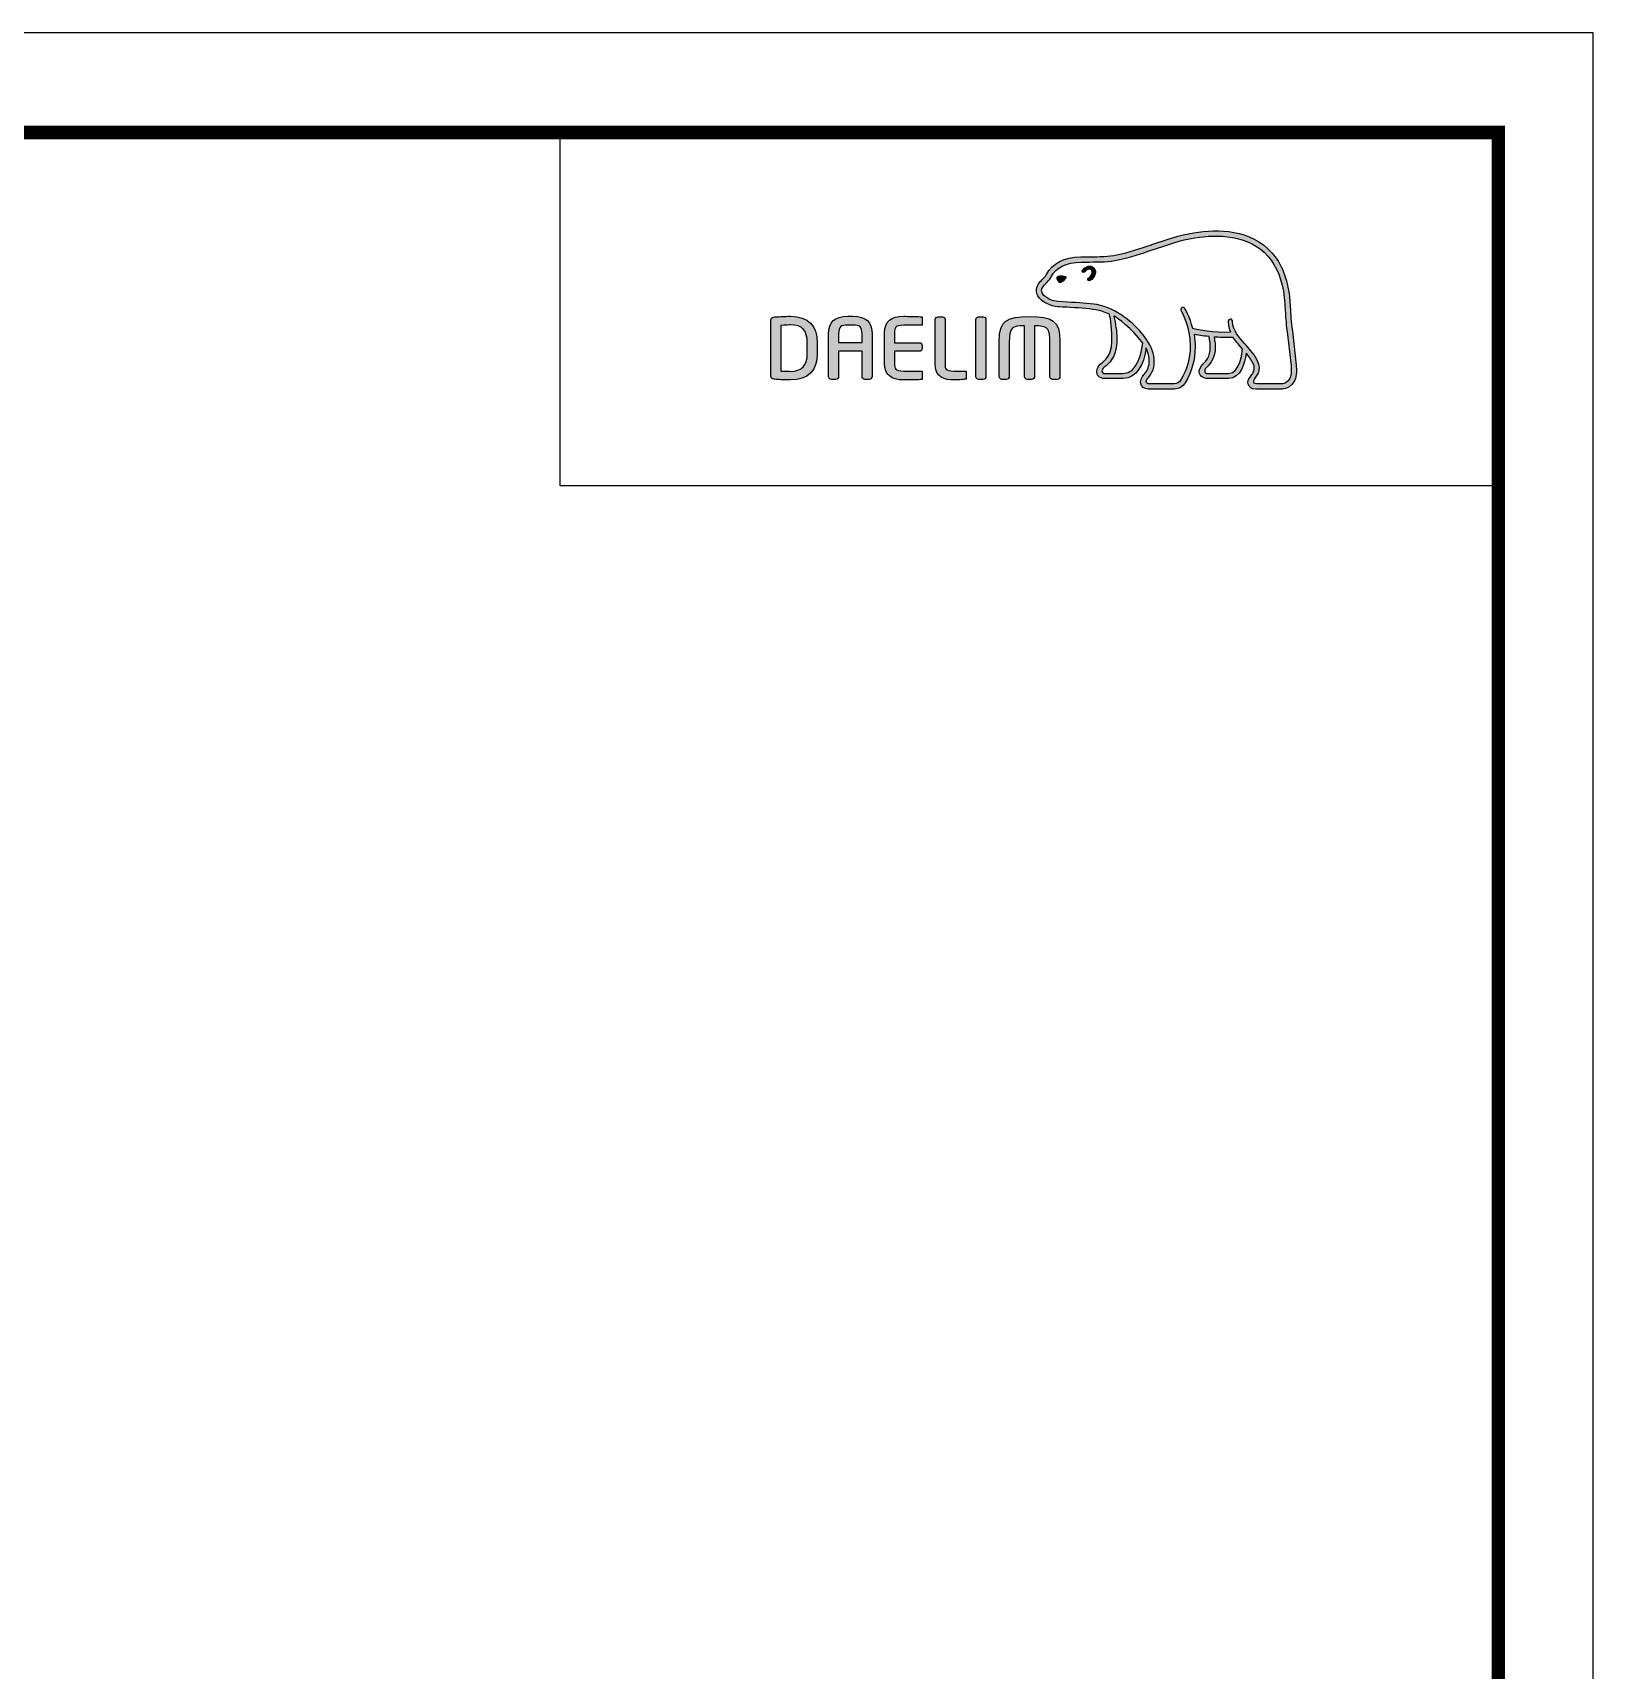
# Model space of a CAD drawing. Extents: x 1571 to 2360, y 0 to 579.
# Drawn here: x 2150.5 to 2360.5, y 358.3 to 578.8 of the extents above; entities that cross this region are included whole.
import ezdxf

# ---------------------------------------------------------------- set-up
doc = ezdxf.new("R2010")
doc.units = 0
doc.header["$LTSCALE"] = 10
doc.header["$MEASUREMENT"] = 0
doc.layers.get('0').update_dxf_attribs({"linetype": 'CONTINUOUS'})
doc.layers.add('레이어 1', color=7, linetype='CONTINUOUS')

msp = doc.modelspace()

# ---------------------------------------------------------------- hatches: boundary and pattern name
at = {"layer": '레이어 1'}
h = msp.add_hatch(color=5, dxfattribs=at)
h.dxf.hatch_style = 1
edge = h.paths.add_edge_path(flags=16)
edge.add_spline(control_points=[(2319.39, 531.89), (2319.05, 531.51), (2318.61, 531.5), (2318.59, 531.5), (2318.59, 531.5), (2315.13, 531.5), (2315.13, 531.5), (2315, 531.5), (2314.91, 531.53), (2314.84, 531.6), (2314.79, 531.65), (2314.77, 531.73), (2314.77, 531.82), (2314.77, 532.02), (2314.91, 532.2), (2315.06, 532.39), (2315.2, 532.57), (2315.33, 532.74), (2315.41, 532.95), (2315.6, 533.46), (2315.58, 534), (2315.35, 534.48), (2314.94, 535.35), (2314.34, 536.03), (2313.75, 536.69), (2313.75, 536.69), (2313.55, 536.91), (2313.55, 536.91), (2312.78, 537.77), (2311.99, 538.65), (2311.93, 539.84), (2311.92, 540.08), (2311.81, 540.22), (2311.66, 540.21), (2311.66, 540.21), (2311.43, 540.11), (2311.43, 540.11), (2311.37, 540.04), (2311.33, 539.94), (2311.33, 539.83), (2311.33, 539.83), (2311.34, 539.79), (2311.34, 539.79), (2311.37, 539.35), (2311.47, 538.93), (2311.65, 538.49), (2311.65, 538.49), (2311.67, 538.45), (2311.67, 538.45), (2311.67, 538.45), (2311.62, 538.44), (2311.62, 538.44), (2309.4, 538.36), (2307.22, 538.78), (2306.58, 538.93), (2306.18, 540.52), (2305.54, 541.57), (2305.51, 541.62), (2305.46, 541.7), (2305.38, 541.77), (2305.31, 541.79), (2305.31, 541.79), (2305.12, 541.76), (2305.1, 541.76), (2305.08, 541.73), (2305.05, 541.69), (2304.98, 541.59), (2304.98, 541.59), (2304.97, 541.51), (2304.97, 541.51), (2304.97, 541.51), (2305.03, 541.3), (2305.03, 541.3), (2305.07, 541.22), (2306.22, 539.22), (2306.22, 536.57), (2306.22, 534.94), (2305.79, 533.4), (2304.94, 531.99), (2304.74, 531.65), (2304.47, 531.5), (2304.07, 531.5), (2304.07, 531.5), (2300.66, 531.5), (2300.66, 531.5), (2300.55, 531.5), (2300.31, 531.58), (2300.31, 531.83), (2300.31, 531.96), (2300.44, 532.19), (2300.65, 532.42), (2302.07, 534.01), (2301.25, 536.48), (2299.88, 538.11), (2298.57, 539.68), (2296.42, 541.66), (2293.65, 542.16), (2292.67, 542.33), (2291.07, 542.42), (2289.77, 542.5), (2289.77, 542.5), (2288.45, 542.58), (2288.45, 542.58), (2287.78, 542.63), (2286.67, 543.04), (2286.33, 543.68), (2286.18, 543.95), (2286.2, 544.22), (2286.38, 544.53), (2286.49, 544.72), (2286.65, 544.88), (2286.84, 545.07), (2287.06, 545.29), (2287.28, 545.52), (2287.45, 545.82), (2287.45, 545.82), (2287.5, 545.91), (2287.5, 545.91), (2288.16, 547.17), (2289.52, 547.84), (2291.54, 547.89), (2291.54, 547.89), (2292.68, 547.9), (2292.68, 547.9), (2293.93, 547.91), (2295.35, 547.92), (2296.52, 548.17), (2298.16, 548.52), (2299.8, 549.08), (2301.25, 549.58), (2301.25, 549.58), (2301.3, 549.59), (2301.3, 549.59), (2303.1, 550.21), (2304.95, 550.84), (2306.85, 551.15), (2309.88, 551.65), (2314.05, 551.63), (2316.68, 548.69), (2317.89, 547.33), (2318.64, 545.45), (2318.89, 543.12), (2318.89, 543.12), (2318.88, 543.12), (2318.87, 543.13), (2318.89, 543.08), (2318.91, 542.82), (2319.02, 541.34), (2319.05, 540.62), (2319.09, 539.88), (2319.27, 538.51), (2319.27, 538.51), (2319.8, 533.93), (2319.8, 533.93), (2319.8, 533.93), (2319.83, 533.37), (2319.83, 533.37), (2319.83, 532.71), (2319.69, 532.21), (2319.39, 531.89)], knot_values=[0, 0, 0, 0, 1, 1, 1, 2, 2, 2, 3, 3, 3, 4, 4, 4, 5, 5, 5, 6, 6, 6, 7, 7, 7, 8, 8, 8, 9, 9, 9, 10, 10, 10, 11, 11, 11, 12, 12, 12, 13, 13, 13, 14, 14, 14, 15, 15, 15, 16, 16, 16, 17, 17, 17, 18, 18, 18, 19, 19, 19, 20, 20, 20, 21, 21, 21, 22, 22, 22, 23, 23, 23, 24, 24, 24, 25, 25, 25, 26, 26, 26, 27, 27, 27, 28, 28, 28, 29, 29, 29, 30, 30, 30, 31, 31, 31, 32, 32, 32, 33, 33, 33, 34, 34, 34, 35, 35, 35, 36, 36, 36, 37, 37, 37, 38, 38, 38, 39, 39, 39, 40, 40, 40, 41, 41, 41, 42, 42, 42, 43, 43, 43, 44, 44, 44, 45, 45, 45, 46, 46, 46, 47, 47, 47, 48, 48, 48, 49, 49, 49, 50, 50, 50, 51, 51, 51, 52, 52, 52, 53, 53, 53, 53], degree=3, periodic=0)
edge = h.paths.add_edge_path(flags=16)
edge.add_spline(control_points=[(2311.38, 532.88), (2311.38, 532.88), (2308.56, 532.88), (2308.56, 532.88), (2308.35, 532.88), (2308.18, 533.04), (2308.18, 533.26), (2308.18, 533.41), (2308.31, 533.59), (2308.43, 533.72), (2309.01, 534.27), (2309.6, 535.03), (2309.6, 536.47), (2309.6, 536.47), (2309.56, 537.12), (2309.56, 537.13), (2309.56, 537.13), (2309.46, 537.76), (2309.46, 537.76), (2309.46, 537.76), (2309.45, 537.8), (2309.45, 537.8), (2309.45, 537.8), (2309.49, 537.8), (2309.49, 537.8), (2310.02, 537.76), (2311.04, 537.7), (2312.02, 537.75), (2312.27, 537.35), (2312.67, 536.85), (2313.26, 536.17), (2313.23, 535.83), (2312.95, 532.88), (2311.38, 532.88)], knot_values=[0, 0, 0, 0, 1, 1, 1, 2, 2, 2, 3, 3, 3, 4, 4, 4, 5, 5, 5, 6, 6, 6, 7, 7, 7, 8, 8, 8, 9, 9, 9, 10, 10, 10, 11, 11, 11, 11], degree=3, periodic=0)
edge = h.paths.add_edge_path(flags=16)
edge.add_spline(control_points=[(2297.21, 532.88), (2297.21, 532.88), (2294.73, 532.88), (2294.73, 532.88), (2294.54, 532.88), (2294.34, 533.03), (2294.34, 533.26), (2294.34, 533.39), (2294.46, 533.56), (2294.67, 533.73), (2295.29, 534.23), (2296.24, 534.99), (2296.35, 537.08), (2296.35, 537.08), (2296.36, 537.65), (2296.36, 537.65), (2296.36, 538.54), (2296.16, 539.61), (2295.97, 540.57), (2295.97, 540.57), (2295.93, 540.67), (2295.93, 540.67), (2295.93, 540.67), (2296.01, 540.6), (2296.01, 540.6), (2296.38, 540.38), (2298.41, 539), (2299.85, 536.97), (2299.73, 536.01), (2299.19, 532.88), (2297.21, 532.88)], knot_values=[0, 0, 0, 0, 1, 1, 1, 2, 2, 2, 3, 3, 3, 4, 4, 4, 5, 5, 5, 6, 6, 6, 7, 7, 7, 8, 8, 8, 9, 9, 9, 10, 10, 10, 10], degree=3, periodic=0)
edge = h.paths.add_edge_path()
edge.add_spline(control_points=[(2320.5, 534), (2320.5, 534), (2319.98, 538.61), (2319.98, 538.61), (2319.78, 539.98), (2319.75, 540.72), (2319.73, 541.37), (2319.73, 541.37), (2319.6, 543.19), (2319.6, 543.19), (2319.32, 545.67), (2318.52, 547.68), (2317.2, 549.15), (2314.37, 552.34), (2309.95, 552.37), (2306.73, 551.84), (2304.76, 551.52), (2302.88, 550.87), (2301.06, 550.25), (2301.06, 550.25), (2301, 550.23), (2301, 550.23), (2299.57, 549.74), (2297.96, 549.19), (2296.37, 548.85), (2295.28, 548.62), (2293.92, 548.61), (2292.71, 548.6), (2292.71, 548.6), (2291.52, 548.59), (2291.52, 548.59), (2289.23, 548.53), (2287.67, 547.74), (2286.88, 546.23), (2286.88, 546.23), (2286.84, 546.16), (2286.84, 546.16), (2286.71, 545.94), (2286.52, 545.74), (2286.35, 545.57), (2286.15, 545.38), (2285.94, 545.16), (2285.78, 544.88), (2285.61, 544.6), (2285.53, 544.32), (2285.53, 544.04), (2285.53, 543.81), (2285.59, 543.58), (2285.7, 543.36), (2286.19, 542.44), (2287.58, 541.94), (2288.41, 541.88), (2288.41, 541.88), (2289.63, 541.8), (2289.66, 541.8), (2290.88, 541.73), (2292.55, 541.64), (2293.53, 541.46), (2294.1, 541.36), (2294.75, 541.16), (2295.35, 540.88), (2295.39, 540.72), (2295.7, 539.34), (2295.7, 537.65), (2295.7, 537.65), (2295.69, 537.11), (2295.69, 537.11), (2295.6, 535.32), (2294.82, 534.7), (2294.24, 534.24), (2294.19, 534.19), (2293.68, 533.77), (2293.64, 533.26), (2293.62, 532.98), (2293.7, 532.71), (2293.87, 532.53), (2294.06, 532.32), (2294.35, 532.22), (2294.73, 532.22), (2294.73, 532.22), (2297.21, 532.22), (2297.21, 532.22), (2299.06, 532.22), (2299.98, 534.22), (2300.26, 536.09), (2300.26, 536.09), (2300.27, 536.35), (2300.27, 536.35), (2300.27, 536.35), (2300.34, 536.22), (2300.34, 536.22), (2300.58, 535.69), (2300.72, 535.06), (2300.72, 534.58), (2300.72, 533.91), (2300.52, 533.33), (2300.12, 532.89), (2300.02, 532.79), (2299.53, 532.28), (2299.53, 531.76), (2299.53, 531.76), (2299.53, 531.68), (2299.53, 531.68), (2299.6, 531.07), (2300.09, 530.8), (2300.55, 530.8), (2300.55, 530.8), (2304.07, 530.8), (2304.07, 530.8), (2304.71, 530.8), (2305.22, 531.09), (2305.54, 531.63), (2306.44, 533.12), (2306.89, 534.73), (2306.89, 536.43), (2306.89, 536.96), (2306.84, 537.53), (2306.75, 538.12), (2306.75, 538.12), (2306.74, 538.16), (2306.74, 538.16), (2306.74, 538.16), (2306.78, 538.15), (2306.78, 538.15), (2307.21, 538.07), (2307.89, 537.95), (2308.73, 537.86), (2308.73, 537.86), (2308.76, 537.86), (2308.76, 537.86), (2308.76, 537.86), (2308.87, 537.21), (2308.87, 537.21), (2308.87, 537.21), (2308.9, 537.06), (2308.9, 537.06), (2308.9, 537.06), (2308.93, 536.49), (2308.93, 536.49), (2308.93, 535.11), (2308.31, 534.52), (2307.97, 534.2), (2307.97, 534.19), (2307.5, 533.72), (2307.45, 533.3), (2307.45, 533.3), (2307.43, 533.17), (2307.43, 533.17), (2307.43, 533.04), (2307.47, 532.78), (2307.7, 532.54), (2307.9, 532.32), (2308.22, 532.22), (2308.64, 532.22), (2308.64, 532.22), (2311.38, 532.22), (2311.38, 532.22), (2313.05, 532.22), (2313.55, 534.34), (2313.76, 535.53), (2313.76, 535.53), (2313.76, 535.65), (2313.76, 535.65), (2313.76, 535.65), (2313.83, 535.56), (2313.83, 535.56), (2314.22, 535.07), (2314.55, 534.52), (2314.71, 534.18), (2314.8, 534.01), (2314.85, 533.81), (2314.85, 533.61), (2314.85, 533.61), (2314.78, 533.22), (2314.78, 533.22), (2314.72, 533), (2314.57, 532.8), (2314.43, 532.61), (2314.22, 532.33), (2314, 532.05), (2314, 531.7), (2314, 531.7), (2314.02, 531.51), (2314.02, 531.51), (2314.12, 531.05), (2314.49, 530.8), (2315.07, 530.8), (2315.07, 530.8), (2318.59, 530.8), (2318.59, 530.8), (2318.67, 530.8), (2319.36, 530.82), (2319.9, 531.4), (2320.33, 531.87), (2320.54, 532.51), (2320.54, 533.36), (2320.54, 533.36), (2320.5, 534), (2320.5, 534)], knot_values=[0, 0, 0, 0, 1, 1, 1, 2, 2, 2, 3, 3, 3, 4, 4, 4, 5, 5, 5, 6, 6, 6, 7, 7, 7, 8, 8, 8, 9, 9, 9, 10, 10, 10, 11, 11, 11, 12, 12, 12, 13, 13, 13, 14, 14, 14, 15, 15, 15, 16, 16, 16, 17, 17, 17, 18, 18, 18, 19, 19, 19, 20, 20, 20, 21, 21, 21, 22, 22, 22, 23, 23, 23, 24, 24, 24, 25, 25, 25, 26, 26, 26, 27, 27, 27, 28, 28, 28, 29, 29, 29, 30, 30, 30, 31, 31, 31, 32, 32, 32, 33, 33, 33, 34, 34, 34, 35, 35, 35, 36, 36, 36, 37, 37, 37, 38, 38, 38, 39, 39, 39, 40, 40, 40, 41, 41, 41, 42, 42, 42, 43, 43, 43, 44, 44, 44, 45, 45, 45, 46, 46, 46, 47, 47, 47, 48, 48, 48, 49, 49, 49, 50, 50, 50, 51, 51, 51, 52, 52, 52, 53, 53, 53, 54, 54, 54, 55, 55, 55, 56, 56, 56, 57, 57, 57, 58, 58, 58, 59, 59, 59, 60, 60, 60, 61, 61, 61, 62, 62, 62, 63, 63, 63, 64, 64, 64, 65, 65, 65, 66, 66, 66, 66], degree=3, periodic=0)
edge = h.paths.add_edge_path(flags=0)
edge.add_spline(control_points=[(2288.35, 545.9), (2288.35, 545.9), (2288.86, 546.14), (2289.5, 545.89), (2289.5, 545.89), (2289.58, 545.86), (2289.48, 545.71), (2289.17, 545.3), (2288.86, 545.21), (2288.86, 545.21), (2288.86, 545.21), (2288.64, 545.13), (2288.52, 545.28), (2288.26, 545.57), (2288.26, 545.74), (2288.26, 545.74), (2288.26, 545.74), (2288.23, 545.87), (2288.35, 545.9)], knot_values=[0, 0, 0, 0, 1, 1, 1, 2, 2, 2, 3, 3, 3, 4, 4, 4, 5, 5, 5, 6, 6, 6, 6], degree=3, periodic=0)
edge = h.paths.add_edge_path(flags=0)
edge.add_spline(control_points=[(2291.74, 546.85), (2291.66, 546.76), (2291.65, 546.62), (2291.74, 546.55), (2291.82, 546.48), (2291.95, 546.5), (2292.03, 546.58), (2292.07, 546.62), (2292.49, 547.12), (2292.86, 546.87), (2292.99, 546.77), (2293.04, 546.64), (2293.02, 546.46), (2292.99, 546.18), (2292.75, 545.86), (2292.58, 545.76), (2292.48, 545.7), (2292.42, 545.57), (2292.47, 545.47), (2292.51, 545.37), (2292.64, 545.34), (2292.74, 545.39), (2293.04, 545.54), (2293.43, 546.02), (2293.48, 546.48), (2293.52, 546.79), (2293.37, 547.05), (2293.12, 547.22), (2292.58, 547.61), (2291.96, 547.09), (2291.74, 546.85)], knot_values=[0, 0, 0, 0, 1, 1, 1, 2, 2, 2, 3, 3, 3, 4, 4, 4, 5, 5, 5, 6, 6, 6, 7, 7, 7, 8, 8, 8, 9, 9, 9, 10, 10, 10, 10], degree=3, periodic=0)
edge = h.paths.add_edge_path(flags=0)
edge.add_spline(control_points=[(2291.67, 546.47), (2291.67, 546.47), (2291.67, 546.47), (2291.67, 546.47), (2291.67, 546.47), (2291.67, 546.47), (2291.67, 546.47)], knot_values=[0, 0, 0, 0, 1, 1, 1, 2, 2, 2, 2], degree=3, periodic=0)
h = msp.add_hatch(color=5, dxfattribs=at)
h.dxf.hatch_style = 2
edge = h.paths.add_edge_path()
edge.add_spline(control_points=[(2291.74, 546.85), (2291.66, 546.76), (2291.65, 546.62), (2291.74, 546.55), (2291.82, 546.48), (2291.95, 546.5), (2292.03, 546.58), (2292.07, 546.62), (2292.49, 547.12), (2292.86, 546.87), (2292.99, 546.77), (2293.04, 546.64), (2293.02, 546.46), (2292.99, 546.18), (2292.75, 545.86), (2292.58, 545.76), (2292.48, 545.7), (2292.42, 545.57), (2292.47, 545.47), (2292.51, 545.37), (2292.64, 545.34), (2292.74, 545.39), (2293.04, 545.54), (2293.43, 546.02), (2293.48, 546.48), (2293.52, 546.79), (2293.37, 547.05), (2293.12, 547.22), (2292.58, 547.61), (2291.96, 547.09), (2291.74, 546.85)], knot_values=[0, 0, 0, 0, 1, 1, 1, 2, 2, 2, 3, 3, 3, 4, 4, 4, 5, 5, 5, 6, 6, 6, 7, 7, 7, 8, 8, 8, 9, 9, 9, 10, 10, 10, 10], degree=3, periodic=0)
h = msp.add_hatch(color=5, dxfattribs=at)
h.dxf.hatch_style = 2
edge = h.paths.add_edge_path()
edge.add_spline(control_points=[(2288.35, 545.9), (2288.35, 545.9), (2288.86, 546.14), (2289.5, 545.89), (2289.5, 545.89), (2289.58, 545.86), (2289.48, 545.71), (2289.17, 545.3), (2288.86, 545.21), (2288.86, 545.21), (2288.86, 545.21), (2288.64, 545.13), (2288.52, 545.28), (2288.26, 545.57), (2288.26, 545.74), (2288.26, 545.74), (2288.26, 545.74), (2288.23, 545.87), (2288.35, 545.9)], knot_values=[0, 0, 0, 0, 1, 1, 1, 2, 2, 2, 3, 3, 3, 4, 4, 4, 5, 5, 5, 6, 6, 6, 6], degree=3, periodic=0)
h = msp.add_hatch(color=5, dxfattribs=at)
h.dxf.hatch_style = 2
edge = h.paths.add_edge_path()
edge.add_spline(control_points=[(2254.69, 535.57), (2254.69, 533.96), (2253.96, 533.18), (2252.45, 533.18), (2252.45, 533.18), (2251.41, 533.2), (2251.14, 533.2), (2251.14, 533.2), (2251.14, 539.37), (2251.14, 539.37), (2251.68, 539.42), (2252.44, 539.43), (2252.45, 539.43), (2254, 539.43), (2254.69, 538.7), (2254.69, 537.04), (2254.69, 537.04), (2254.69, 535.57), (2254.69, 535.57)], knot_values=[0, 0, 0, 0, 1, 1, 1, 2, 2, 2, 3, 3, 3, 4, 4, 4, 5, 5, 5, 6, 6, 6, 6], degree=3, periodic=0)
edge = h.paths.add_edge_path()
edge.add_spline(control_points=[(2252.45, 540.59), (2251.61, 540.59), (2250.52, 540.54), (2250.16, 540.48), (2249.94, 540.45), (2249.79, 540.28), (2249.79, 540.06), (2249.79, 540.06), (2249.79, 532.55), (2249.79, 532.55), (2249.79, 532.32), (2249.94, 532.16), (2250.17, 532.13), (2250.51, 532.07), (2251.59, 532.02), (2252.45, 532.02), (2254.79, 532.02), (2256.03, 533.25), (2256.03, 535.57), (2256.03, 535.57), (2256.03, 537.04), (2256.03, 537.04), (2256.03, 539.36), (2254.79, 540.59), (2252.45, 540.59)], knot_values=[0, 0, 0, 0, 1, 1, 1, 2, 2, 2, 3, 3, 3, 4, 4, 4, 5, 5, 5, 6, 6, 6, 7, 7, 7, 8, 8, 8, 8], degree=3, periodic=0)
h = msp.add_hatch(color=5, dxfattribs=at)
h.dxf.hatch_style = 2
edge = h.paths.add_edge_path()
edge.add_spline(control_points=[(2262.07, 537.05), (2262.07, 537.05), (2258.91, 537.05), (2258.91, 537.05), (2258.91, 537.17), (2258.91, 538.18), (2258.91, 538.18), (2258.91, 539.23), (2259.22, 539.41), (2260.16, 539.41), (2260.16, 539.41), (2260.82, 539.41), (2260.82, 539.41), (2261.75, 539.41), (2262.07, 539.23), (2262.07, 538.18), (2262.07, 538.18), (2262.07, 537.17), (2262.07, 537.05)], knot_values=[0, 0, 0, 0, 1, 1, 1, 2, 2, 2, 3, 3, 3, 4, 4, 4, 5, 5, 5, 6, 6, 6, 6], degree=3, periodic=0)
edge = h.paths.add_edge_path()
edge.add_spline(control_points=[(2260.82, 540.59), (2260.82, 540.59), (2260.16, 540.59), (2260.16, 540.59), (2258.37, 540.59), (2257.57, 539.85), (2257.57, 538.18), (2257.57, 538.18), (2257.57, 532.47), (2257.57, 532.47), (2257.57, 532.26), (2257.74, 532.09), (2257.93, 532.09), (2257.93, 532.09), (2258.55, 532.09), (2258.55, 532.09), (2258.78, 532.09), (2258.91, 532.28), (2258.91, 532.47), (2258.91, 532.47), (2258.91, 535.75), (2258.91, 535.88), (2258.91, 535.88), (2262.07, 535.88), (2262.07, 535.88), (2262.07, 535.75), (2262.07, 532.47), (2262.07, 532.47), (2262.07, 532.26), (2262.23, 532.09), (2262.43, 532.09), (2262.43, 532.09), (2263.04, 532.09), (2263.04, 532.09), (2263.26, 532.09), (2263.41, 532.29), (2263.41, 532.47), (2263.41, 532.47), (2263.41, 538.18), (2263.41, 538.18), (2263.41, 539.85), (2262.61, 540.59), (2260.82, 540.59)], knot_values=[0, 0, 0, 0, 1, 1, 1, 2, 2, 2, 3, 3, 3, 4, 4, 4, 5, 5, 5, 6, 6, 6, 7, 7, 7, 8, 8, 8, 9, 9, 9, 10, 10, 10, 11, 11, 11, 12, 12, 12, 13, 13, 13, 14, 14, 14, 14], degree=3, periodic=0)
h = msp.add_hatch(color=5, dxfattribs=at)
h.dxf.hatch_style = 2
edge = h.paths.add_edge_path()
edge.add_spline(control_points=[(2265.1, 538.41), (2265.1, 538.41), (2265.1, 534.2), (2265.1, 534.2), (2265.1, 532.73), (2265.94, 532.02), (2267.67, 532.02), (2268.44, 532.02), (2269.48, 532.03), (2269.89, 532.07), (2269.88, 532.07), (2270.09, 532.09), (2270.09, 532.09), (2270.09, 532.09), (2270.15, 532.1), (2270.15, 532.1), (2270.15, 532.1), (2270.15, 533.22), (2270.15, 533.22), (2270.15, 533.22), (2267.68, 533.22), (2267.68, 533.22), (2266.45, 533.22), (2266.45, 533.57), (2266.45, 534.2), (2266.45, 534.2), (2266.45, 535.76), (2266.45, 535.88), (2266.57, 535.88), (2269.76, 535.88), (2269.76, 535.88), (2269.97, 535.88), (2270.14, 536.05), (2270.14, 536.25), (2270.14, 536.25), (2270.14, 536.67), (2270.14, 536.67), (2270.14, 536.88), (2269.97, 537.04), (2269.76, 537.04), (2269.76, 537.04), (2266.57, 537.04), (2266.45, 537.04), (2266.45, 537.16), (2266.45, 538.41), (2266.45, 538.41), (2266.45, 539.04), (2266.45, 539.39), (2267.68, 539.39), (2267.68, 539.39), (2270.15, 539.38), (2270.15, 539.38), (2270.15, 539.38), (2270.15, 540.5), (2270.15, 540.5), (2270.15, 540.5), (2269.89, 540.53), (2269.89, 540.53), (2269.4, 540.57), (2268.29, 540.59), (2267.67, 540.59), (2265.94, 540.59), (2265.1, 539.88), (2265.1, 538.41)], knot_values=[0, 0, 0, 0, 1, 1, 1, 2, 2, 2, 3, 3, 3, 4, 4, 4, 5, 5, 5, 6, 6, 6, 7, 7, 7, 8, 8, 8, 9, 9, 9, 10, 10, 10, 11, 11, 11, 12, 12, 12, 13, 13, 13, 14, 14, 14, 15, 15, 15, 16, 16, 16, 17, 17, 17, 18, 18, 18, 19, 19, 19, 20, 20, 20, 21, 21, 21, 21], degree=3, periodic=0)
h = msp.add_hatch(color=5, dxfattribs=at)
h.dxf.hatch_style = 2
edge = h.paths.add_edge_path()
edge.add_spline(control_points=[(2272.3, 540.52), (2272.09, 540.52), (2271.91, 540.35), (2271.91, 540.14), (2271.91, 540.14), (2271.91, 534.2), (2271.91, 534.2), (2271.91, 532.27), (2273.24, 532.02), (2274.39, 532.02), (2275.23, 532.02), (2275.45, 532.05), (2275.7, 532.1), (2275.7, 532.1), (2275.84, 532.12), (2275.84, 532.12), (2275.84, 532.12), (2276.04, 532.14), (2276.04, 532.14), (2276.04, 532.14), (2276.09, 532.15), (2276.09, 532.15), (2276.09, 532.15), (2276.09, 533.22), (2276.09, 533.22), (2276.09, 533.22), (2274.4, 533.22), (2274.4, 533.22), (2273.25, 533.22), (2273.25, 533.65), (2273.25, 534.07), (2273.25, 534.07), (2273.25, 540.14), (2273.25, 540.14), (2273.25, 540.35), (2273.08, 540.52), (2272.87, 540.52), (2272.87, 540.52), (2272.3, 540.52), (2272.3, 540.52)], knot_values=[0, 0, 0, 0, 1, 1, 1, 2, 2, 2, 3, 3, 3, 4, 4, 4, 5, 5, 5, 6, 6, 6, 7, 7, 7, 8, 8, 8, 9, 9, 9, 10, 10, 10, 11, 11, 11, 12, 12, 12, 13, 13, 13, 13], degree=3, periodic=0)
h = msp.add_hatch(color=5, dxfattribs=at)
h.dxf.hatch_style = 2
edge = h.paths.add_edge_path()
edge.add_spline(control_points=[(2277.75, 540.52), (2277.53, 540.52), (2277.39, 540.33), (2277.39, 540.15), (2277.39, 540.15), (2277.39, 532.47), (2277.39, 532.47), (2277.39, 532.26), (2277.55, 532.09), (2277.75, 532.09), (2277.75, 532.09), (2278.37, 532.09), (2278.37, 532.09), (2278.6, 532.09), (2278.73, 532.28), (2278.73, 532.47), (2278.73, 532.47), (2278.73, 540.15), (2278.73, 540.15), (2278.73, 540.36), (2278.57, 540.52), (2278.37, 540.52), (2278.37, 540.52), (2277.75, 540.52), (2277.75, 540.52)], knot_values=[0, 0, 0, 0, 1, 1, 1, 2, 2, 2, 3, 3, 3, 4, 4, 4, 5, 5, 5, 6, 6, 6, 7, 7, 7, 8, 8, 8, 8], degree=3, periodic=0)
h = msp.add_hatch(color=5, dxfattribs=at)
h.dxf.hatch_style = 2
edge = h.paths.add_edge_path()
edge.add_spline(control_points=[(2280.53, 537.2), (2280.53, 537.2), (2280.53, 532.47), (2280.53, 532.47), (2280.53, 532.26), (2280.69, 532.09), (2280.89, 532.09), (2280.89, 532.09), (2281.52, 532.09), (2281.52, 532.09), (2281.74, 532.09), (2281.88, 532.28), (2281.88, 532.47), (2281.88, 532.47), (2281.88, 537.08), (2281.88, 537.08), (2281.88, 539.12), (2282.22, 539.31), (2283.94, 539.32), (2283.94, 539.19), (2283.94, 532.47), (2283.94, 532.47), (2283.94, 532.25), (2284.1, 532.09), (2284.3, 532.09), (2284.3, 532.09), (2284.92, 532.09), (2284.92, 532.09), (2285.14, 532.09), (2285.28, 532.28), (2285.28, 532.47), (2285.28, 532.47), (2285.28, 539.17), (2285.28, 539.3), (2286.08, 539.3), (2286.65, 539.24), (2286.95, 538.93), (2287.28, 538.61), (2287.34, 538.01), (2287.34, 537.08), (2287.34, 537.08), (2287.34, 532.47), (2287.34, 532.47), (2287.34, 532.26), (2287.5, 532.09), (2287.7, 532.09), (2287.7, 532.09), (2288.33, 532.09), (2288.33, 532.09), (2288.56, 532.09), (2288.69, 532.29), (2288.69, 532.47), (2288.69, 532.47), (2288.69, 537.2), (2288.69, 537.2), (2288.69, 540.07), (2287.67, 540.55), (2284.62, 540.55), (2281.55, 540.55), (2280.53, 540.07), (2280.53, 537.2)], knot_values=[0, 0, 0, 0, 1, 1, 1, 2, 2, 2, 3, 3, 3, 4, 4, 4, 5, 5, 5, 6, 6, 6, 7, 7, 7, 8, 8, 8, 9, 9, 9, 10, 10, 10, 11, 11, 11, 12, 12, 12, 13, 13, 13, 14, 14, 14, 15, 15, 15, 16, 16, 16, 17, 17, 17, 18, 18, 18, 19, 19, 19, 20, 20, 20, 20], degree=3, periodic=0)

# ---------------------------------------------------------------- linework, layer by layer
at = {"color": 5, "lineweight": -3, "ltscale": 0.5}
msp.add_line((2221.45, 517.77), (2221.45, 565.32), dxfattribs=at)
at = {"color": 5}
msp.add_line((2297.1, 532.22), (2297.1, 532.22), dxfattribs=at)
at = {"color": 5, "lineweight": -3, "ltscale": 40}
msp.add_line((2347.69, 517.77), (2221.45, 517.77), dxfattribs=at)
at = {"lineweight": -3, "ltscale": 0.5}
msp.add_lwpolyline([(1570.59, 0), (2360.47, 0), (2360.47, 578.76), (1570.59, 578.76)], close=True, dxfattribs=at)
at = {"color": 5, "linetype": 'ByBlock', "lineweight": -3, "const_width": 1.82}
msp.add_lwpolyline([(1583.29, 24.78), (2347.69, 24.78), (2347.69, 565.32), (1583.29, 565.32)], close=True, dxfattribs=at)
at = {"layer": '레이어 1', "color": 5}
for points, knots in [([(2320.5, 534), (2320.5, 534), (2319.98, 538.61), (2319.98, 538.61), (2319.78, 539.98), (2319.75, 540.72), (2319.73, 541.37), (2319.73, 541.37), (2319.6, 543.19), (2319.6, 543.19), (2319.32, 545.67), (2318.52, 547.68), (2317.2, 549.15), (2314.37, 552.34), (2309.95, 552.37), (2306.73, 551.84), (2304.76, 551.52), (2302.88, 550.87), (2301.06, 550.25), (2301.06, 550.25), (2301, 550.23), (2301, 550.23), (2299.57, 549.74), (2297.96, 549.19), (2296.37, 548.85), (2295.28, 548.62), (2293.92, 548.61), (2292.71, 548.6), (2292.71, 548.6), (2291.52, 548.59), (2291.52, 548.59), (2289.23, 548.53), (2287.67, 547.74), (2286.88, 546.23), (2286.88, 546.23), (2286.84, 546.16), (2286.84, 546.16), (2286.71, 545.94), (2286.52, 545.74), (2286.35, 545.57), (2286.15, 545.38), (2285.94, 545.16), (2285.78, 544.88), (2285.61, 544.6), (2285.53, 544.32), (2285.53, 544.04), (2285.53, 543.81), (2285.59, 543.58), (2285.7, 543.36), (2286.19, 542.44), (2287.58, 541.94), (2288.41, 541.88), (2288.41, 541.88), (2289.63, 541.8), (2289.66, 541.8), (2290.88, 541.73), (2292.55, 541.64), (2293.53, 541.46), (2294.1, 541.36), (2294.75, 541.16), (2295.35, 540.88), (2295.39, 540.72), (2295.7, 539.34), (2295.7, 537.65), (2295.7, 537.65), (2295.69, 537.11), (2295.69, 537.11), (2295.6, 535.32), (2294.82, 534.7), (2294.24, 534.24), (2294.19, 534.19), (2293.68, 533.77), (2293.64, 533.26), (2293.62, 532.98), (2293.7, 532.71), (2293.87, 532.53), (2294.06, 532.32), (2294.35, 532.22), (2294.73, 532.22), (2294.73, 532.22), (2297.21, 532.22), (2297.21, 532.22), (2299.06, 532.22), (2299.98, 534.22), (2300.26, 536.09), (2300.26, 536.09), (2300.27, 536.35), (2300.27, 536.35), (2300.27, 536.35), (2300.34, 536.22), (2300.34, 536.22), (2300.58, 535.69), (2300.72, 535.06), (2300.72, 534.58), (2300.72, 533.91), (2300.52, 533.33), (2300.12, 532.89), (2300.02, 532.79), (2299.53, 532.28), (2299.53, 531.76), (2299.53, 531.76), (2299.53, 531.68), (2299.53, 531.68), (2299.6, 531.07), (2300.09, 530.8), (2300.55, 530.8), (2300.55, 530.8), (2304.07, 530.8), (2304.07, 530.8), (2304.71, 530.8), (2305.22, 531.09), (2305.54, 531.63), (2306.44, 533.12), (2306.89, 534.73), (2306.89, 536.43), (2306.89, 536.96), (2306.84, 537.53), (2306.75, 538.12), (2306.75, 538.12), (2306.74, 538.16), (2306.74, 538.16), (2306.74, 538.16), (2306.78, 538.15), (2306.78, 538.15), (2307.21, 538.07), (2307.89, 537.95), (2308.73, 537.86), (2308.73, 537.86), (2308.76, 537.86), (2308.76, 537.86), (2308.76, 537.86), (2308.87, 537.21), (2308.87, 537.21), (2308.87, 537.21), (2308.9, 537.06), (2308.9, 537.06), (2308.9, 537.06), (2308.93, 536.49), (2308.93, 536.49), (2308.93, 535.11), (2308.31, 534.52), (2307.97, 534.2), (2307.97, 534.19), (2307.5, 533.72), (2307.45, 533.3), (2307.45, 533.3), (2307.43, 533.17), (2307.43, 533.17), (2307.43, 533.04), (2307.47, 532.78), (2307.7, 532.54), (2307.9, 532.32), (2308.22, 532.22), (2308.64, 532.22), (2308.64, 532.22), (2311.38, 532.22), (2311.38, 532.22), (2313.05, 532.22), (2313.55, 534.34), (2313.76, 535.53), (2313.76, 535.53), (2313.76, 535.65), (2313.76, 535.65), (2313.76, 535.65), (2313.83, 535.56), (2313.83, 535.56), (2314.22, 535.07), (2314.55, 534.52), (2314.71, 534.18), (2314.8, 534.01), (2314.85, 533.81), (2314.85, 533.61), (2314.85, 533.61), (2314.78, 533.22), (2314.78, 533.22), (2314.72, 533), (2314.57, 532.8), (2314.43, 532.61), (2314.22, 532.33), (2314, 532.05), (2314, 531.7), (2314, 531.7), (2314.02, 531.51), (2314.02, 531.51), (2314.12, 531.05), (2314.49, 530.8), (2315.07, 530.8), (2315.07, 530.8), (2318.59, 530.8), (2318.59, 530.8), (2318.67, 530.8), (2319.36, 530.82), (2319.9, 531.4), (2320.33, 531.87), (2320.54, 532.51), (2320.54, 533.36), (2320.54, 533.36), (2320.5, 534), (2320.5, 534)], [0, 0, 0, 0, 1, 1, 1, 2, 2, 2, 3, 3, 3, 4, 4, 4, 5, 5, 5, 6, 6, 6, 7, 7, 7, 8, 8, 8, 9, 9, 9, 10, 10, 10, 11, 11, 11, 12, 12, 12, 13, 13, 13, 14, 14, 14, 15, 15, 15, 16, 16, 16, 17, 17, 17, 18, 18, 18, 19, 19, 19, 20, 20, 20, 21, 21, 21, 22, 22, 22, 23, 23, 23, 24, 24, 24, 25, 25, 25, 26, 26, 26, 27, 27, 27, 28, 28, 28, 29, 29, 29, 30, 30, 30, 31, 31, 31, 32, 32, 32, 33, 33, 33, 34, 34, 34, 35, 35, 35, 36, 36, 36, 37, 37, 37, 38, 38, 38, 39, 39, 39, 40, 40, 40, 41, 41, 41, 42, 42, 42, 43, 43, 43, 44, 44, 44, 45, 45, 45, 46, 46, 46, 47, 47, 47, 48, 48, 48, 49, 49, 49, 50, 50, 50, 51, 51, 51, 52, 52, 52, 53, 53, 53, 54, 54, 54, 55, 55, 55, 56, 56, 56, 57, 57, 57, 58, 58, 58, 59, 59, 59, 60, 60, 60, 61, 61, 61, 62, 62, 62, 63, 63, 63, 64, 64, 64, 65, 65, 65, 66, 66, 66, 66]), ([(2291.74, 546.85), (2291.66, 546.76), (2291.65, 546.62), (2291.74, 546.55), (2291.82, 546.48), (2291.95, 546.5), (2292.03, 546.58), (2292.07, 546.62), (2292.49, 547.12), (2292.86, 546.87), (2292.99, 546.77), (2293.04, 546.64), (2293.02, 546.46), (2292.99, 546.18), (2292.75, 545.86), (2292.58, 545.76), (2292.48, 545.7), (2292.42, 545.57), (2292.47, 545.47), (2292.51, 545.37), (2292.64, 545.34), (2292.74, 545.39), (2293.04, 545.54), (2293.43, 546.02), (2293.48, 546.48), (2293.52, 546.79), (2293.37, 547.05), (2293.12, 547.22), (2292.58, 547.61), (2291.96, 547.09), (2291.74, 546.85)], [0, 0, 0, 0, 1, 1, 1, 2, 2, 2, 3, 3, 3, 4, 4, 4, 5, 5, 5, 6, 6, 6, 7, 7, 7, 8, 8, 8, 9, 9, 9, 10, 10, 10, 10]), ([(2288.35, 545.9), (2288.35, 545.9), (2288.86, 546.14), (2289.5, 545.89), (2289.5, 545.89), (2289.58, 545.86), (2289.48, 545.71), (2289.17, 545.3), (2288.86, 545.21), (2288.86, 545.21), (2288.86, 545.21), (2288.64, 545.13), (2288.52, 545.28), (2288.26, 545.57), (2288.26, 545.74), (2288.26, 545.74), (2288.26, 545.74), (2288.23, 545.87), (2288.35, 545.9)], [0, 0, 0, 0, 1, 1, 1, 2, 2, 2, 3, 3, 3, 4, 4, 4, 5, 5, 5, 6, 6, 6, 6]), ([(2291.67, 546.47), (2291.67, 546.47), (2291.67, 546.47), (2291.67, 546.47), (2291.67, 546.47), (2291.67, 546.47), (2291.67, 546.47)], [0, 0, 0, 0, 1, 1, 1, 2, 2, 2, 2]), ([(2252.45, 540.59), (2251.61, 540.59), (2250.52, 540.54), (2250.16, 540.48), (2249.94, 540.45), (2249.79, 540.28), (2249.79, 540.06), (2249.79, 540.06), (2249.79, 532.55), (2249.79, 532.55), (2249.79, 532.32), (2249.94, 532.16), (2250.17, 532.13), (2250.51, 532.07), (2251.59, 532.02), (2252.45, 532.02), (2254.79, 532.02), (2256.03, 533.25), (2256.03, 535.57), (2256.03, 535.57), (2256.03, 537.04), (2256.03, 537.04), (2256.03, 539.36), (2254.79, 540.59), (2252.45, 540.59)], [0, 0, 0, 0, 1, 1, 1, 2, 2, 2, 3, 3, 3, 4, 4, 4, 5, 5, 5, 6, 6, 6, 7, 7, 7, 8, 8, 8, 8]), ([(2260.82, 540.59), (2260.82, 540.59), (2260.16, 540.59), (2260.16, 540.59), (2258.37, 540.59), (2257.57, 539.85), (2257.57, 538.18), (2257.57, 538.18), (2257.57, 532.47), (2257.57, 532.47), (2257.57, 532.26), (2257.74, 532.09), (2257.93, 532.09), (2257.93, 532.09), (2258.55, 532.09), (2258.55, 532.09), (2258.78, 532.09), (2258.91, 532.28), (2258.91, 532.47), (2258.91, 532.47), (2258.91, 535.75), (2258.91, 535.88), (2258.91, 535.88), (2262.07, 535.88), (2262.07, 535.88), (2262.07, 535.75), (2262.07, 532.47), (2262.07, 532.47), (2262.07, 532.26), (2262.23, 532.09), (2262.43, 532.09), (2262.43, 532.09), (2263.04, 532.09), (2263.04, 532.09), (2263.26, 532.09), (2263.41, 532.29), (2263.41, 532.47), (2263.41, 532.47), (2263.41, 538.18), (2263.41, 538.18), (2263.41, 539.85), (2262.61, 540.59), (2260.82, 540.59)], [0, 0, 0, 0, 1, 1, 1, 2, 2, 2, 3, 3, 3, 4, 4, 4, 5, 5, 5, 6, 6, 6, 7, 7, 7, 8, 8, 8, 9, 9, 9, 10, 10, 10, 11, 11, 11, 12, 12, 12, 13, 13, 13, 14, 14, 14, 14]), ([(2265.1, 538.41), (2265.1, 538.41), (2265.1, 534.2), (2265.1, 534.2), (2265.1, 532.73), (2265.94, 532.02), (2267.67, 532.02), (2268.44, 532.02), (2269.48, 532.03), (2269.89, 532.07), (2269.88, 532.07), (2270.09, 532.09), (2270.09, 532.09), (2270.09, 532.09), (2270.15, 532.1), (2270.15, 532.1), (2270.15, 532.1), (2270.15, 533.22), (2270.15, 533.22), (2270.15, 533.22), (2267.68, 533.22), (2267.68, 533.22), (2266.45, 533.22), (2266.45, 533.57), (2266.45, 534.2), (2266.45, 534.2), (2266.45, 535.76), (2266.45, 535.88), (2266.57, 535.88), (2269.76, 535.88), (2269.76, 535.88), (2269.97, 535.88), (2270.14, 536.05), (2270.14, 536.25), (2270.14, 536.25), (2270.14, 536.67), (2270.14, 536.67), (2270.14, 536.88), (2269.97, 537.04), (2269.76, 537.04), (2269.76, 537.04), (2266.57, 537.04), (2266.45, 537.04), (2266.45, 537.16), (2266.45, 538.41), (2266.45, 538.41), (2266.45, 539.04), (2266.45, 539.39), (2267.68, 539.39), (2267.68, 539.39), (2270.15, 539.38), (2270.15, 539.38), (2270.15, 539.38), (2270.15, 540.5), (2270.15, 540.5), (2270.15, 540.5), (2269.89, 540.53), (2269.89, 540.53), (2269.4, 540.57), (2268.29, 540.59), (2267.67, 540.59), (2265.94, 540.59), (2265.1, 539.88), (2265.1, 538.41)], [0, 0, 0, 0, 1, 1, 1, 2, 2, 2, 3, 3, 3, 4, 4, 4, 5, 5, 5, 6, 6, 6, 7, 7, 7, 8, 8, 8, 9, 9, 9, 10, 10, 10, 11, 11, 11, 12, 12, 12, 13, 13, 13, 14, 14, 14, 15, 15, 15, 16, 16, 16, 17, 17, 17, 18, 18, 18, 19, 19, 19, 20, 20, 20, 21, 21, 21, 21]), ([(2272.3, 540.52), (2272.09, 540.52), (2271.91, 540.35), (2271.91, 540.14), (2271.91, 540.14), (2271.91, 534.2), (2271.91, 534.2), (2271.91, 532.27), (2273.24, 532.02), (2274.39, 532.02), (2275.23, 532.02), (2275.45, 532.05), (2275.7, 532.1), (2275.7, 532.1), (2275.84, 532.12), (2275.84, 532.12), (2275.84, 532.12), (2276.04, 532.14), (2276.04, 532.14), (2276.04, 532.14), (2276.09, 532.15), (2276.09, 532.15), (2276.09, 532.15), (2276.09, 533.22), (2276.09, 533.22), (2276.09, 533.22), (2274.4, 533.22), (2274.4, 533.22), (2273.25, 533.22), (2273.25, 533.65), (2273.25, 534.07), (2273.25, 534.07), (2273.25, 540.14), (2273.25, 540.14), (2273.25, 540.35), (2273.08, 540.52), (2272.87, 540.52), (2272.87, 540.52), (2272.3, 540.52), (2272.3, 540.52)], [0, 0, 0, 0, 1, 1, 1, 2, 2, 2, 3, 3, 3, 4, 4, 4, 5, 5, 5, 6, 6, 6, 7, 7, 7, 8, 8, 8, 9, 9, 9, 10, 10, 10, 11, 11, 11, 12, 12, 12, 13, 13, 13, 13]), ([(2277.75, 540.52), (2277.53, 540.52), (2277.39, 540.33), (2277.39, 540.15), (2277.39, 540.15), (2277.39, 532.47), (2277.39, 532.47), (2277.39, 532.26), (2277.55, 532.09), (2277.75, 532.09), (2277.75, 532.09), (2278.37, 532.09), (2278.37, 532.09), (2278.6, 532.09), (2278.73, 532.28), (2278.73, 532.47), (2278.73, 532.47), (2278.73, 540.15), (2278.73, 540.15), (2278.73, 540.36), (2278.57, 540.52), (2278.37, 540.52), (2278.37, 540.52), (2277.75, 540.52), (2277.75, 540.52)], [0, 0, 0, 0, 1, 1, 1, 2, 2, 2, 3, 3, 3, 4, 4, 4, 5, 5, 5, 6, 6, 6, 7, 7, 7, 8, 8, 8, 8]), ([(2280.53, 537.2), (2280.53, 537.2), (2280.53, 532.47), (2280.53, 532.47), (2280.53, 532.26), (2280.69, 532.09), (2280.89, 532.09), (2280.89, 532.09), (2281.52, 532.09), (2281.52, 532.09), (2281.74, 532.09), (2281.88, 532.28), (2281.88, 532.47), (2281.88, 532.47), (2281.88, 537.08), (2281.88, 537.08), (2281.88, 539.12), (2282.22, 539.31), (2283.94, 539.32), (2283.94, 539.19), (2283.94, 532.47), (2283.94, 532.47), (2283.94, 532.25), (2284.1, 532.09), (2284.3, 532.09), (2284.3, 532.09), (2284.92, 532.09), (2284.92, 532.09), (2285.14, 532.09), (2285.28, 532.28), (2285.28, 532.47), (2285.28, 532.47), (2285.28, 539.17), (2285.28, 539.3), (2286.08, 539.3), (2286.65, 539.24), (2286.95, 538.93), (2287.28, 538.61), (2287.34, 538.01), (2287.34, 537.08), (2287.34, 537.08), (2287.34, 532.47), (2287.34, 532.47), (2287.34, 532.26), (2287.5, 532.09), (2287.7, 532.09), (2287.7, 532.09), (2288.33, 532.09), (2288.33, 532.09), (2288.56, 532.09), (2288.69, 532.29), (2288.69, 532.47), (2288.69, 532.47), (2288.69, 537.2), (2288.69, 537.2), (2288.69, 540.07), (2287.67, 540.55), (2284.62, 540.55), (2281.55, 540.55), (2280.53, 540.07), (2280.53, 537.2)], [0, 0, 0, 0, 1, 1, 1, 2, 2, 2, 3, 3, 3, 4, 4, 4, 5, 5, 5, 6, 6, 6, 7, 7, 7, 8, 8, 8, 9, 9, 9, 10, 10, 10, 11, 11, 11, 12, 12, 12, 13, 13, 13, 14, 14, 14, 15, 15, 15, 16, 16, 16, 17, 17, 17, 18, 18, 18, 19, 19, 19, 20, 20, 20, 20]), ([(2297.21, 532.88), (2297.21, 532.88), (2294.73, 532.88), (2294.73, 532.88), (2294.54, 532.88), (2294.34, 533.03), (2294.34, 533.26), (2294.34, 533.39), (2294.46, 533.56), (2294.67, 533.73), (2295.29, 534.23), (2296.24, 534.99), (2296.35, 537.08), (2296.35, 537.08), (2296.36, 537.65), (2296.36, 537.65), (2296.36, 538.54), (2296.16, 539.61), (2295.97, 540.57), (2295.97, 540.57), (2295.93, 540.67), (2295.93, 540.67), (2295.93, 540.67), (2296.01, 540.6), (2296.01, 540.6), (2296.38, 540.38), (2298.41, 539), (2299.85, 536.97), (2299.73, 536.01), (2299.19, 532.88), (2297.21, 532.88)], [0, 0, 0, 0, 1, 1, 1, 2, 2, 2, 3, 3, 3, 4, 4, 4, 5, 5, 5, 6, 6, 6, 7, 7, 7, 8, 8, 8, 9, 9, 9, 10, 10, 10, 10]), ([(2305.03, 541.3), (2305.07, 541.22), (2306.22, 539.22), (2306.22, 536.57), (2306.22, 534.94), (2305.79, 533.4), (2304.94, 531.99)], [24, 24, 24, 24, 25, 25, 25, 26, 26, 26, 26]), ([(2254.69, 535.57), (2254.69, 533.96), (2253.96, 533.18), (2252.45, 533.18), (2252.45, 533.18), (2251.41, 533.2), (2251.14, 533.2), (2251.14, 533.2), (2251.14, 539.37), (2251.14, 539.37), (2251.68, 539.42), (2252.44, 539.43), (2252.45, 539.43), (2254, 539.43), (2254.69, 538.7), (2254.69, 537.04), (2254.69, 537.04), (2254.69, 535.57), (2254.69, 535.57)], [0, 0, 0, 0, 1, 1, 1, 2, 2, 2, 3, 3, 3, 4, 4, 4, 5, 5, 5, 6, 6, 6, 6]), ([(2262.07, 537.05), (2262.07, 537.05), (2258.91, 537.05), (2258.91, 537.05), (2258.91, 537.17), (2258.91, 538.18), (2258.91, 538.18), (2258.91, 539.23), (2259.22, 539.41), (2260.16, 539.41), (2260.16, 539.41), (2260.82, 539.41), (2260.82, 539.41), (2261.75, 539.41), (2262.07, 539.23), (2262.07, 538.18), (2262.07, 538.18), (2262.07, 537.17), (2262.07, 537.05)], [0, 0, 0, 0, 1, 1, 1, 2, 2, 2, 3, 3, 3, 4, 4, 4, 5, 5, 5, 6, 6, 6, 6]), ([(2311.38, 532.88), (2311.38, 532.88), (2308.56, 532.88), (2308.56, 532.88), (2308.35, 532.88), (2308.18, 533.04), (2308.18, 533.26), (2308.18, 533.41), (2308.31, 533.59), (2308.43, 533.72), (2309.01, 534.27), (2309.6, 535.03), (2309.6, 536.47), (2309.6, 536.47), (2309.56, 537.12), (2309.56, 537.13), (2309.56, 537.13), (2309.46, 537.76), (2309.46, 537.76), (2309.46, 537.76), (2309.45, 537.8), (2309.45, 537.8), (2309.45, 537.8), (2309.49, 537.8), (2309.49, 537.8), (2310.02, 537.76), (2311.04, 537.7), (2312.02, 537.75), (2312.27, 537.35), (2312.67, 536.85), (2313.26, 536.17), (2313.23, 535.83), (2312.95, 532.88), (2311.38, 532.88)], [0, 0, 0, 0, 1, 1, 1, 2, 2, 2, 3, 3, 3, 4, 4, 4, 5, 5, 5, 6, 6, 6, 7, 7, 7, 8, 8, 8, 9, 9, 9, 10, 10, 10, 11, 11, 11, 11]), ([(2300.66, 531.5), (2300.55, 531.5), (2300.31, 531.58), (2300.31, 531.83), (2300.31, 531.96), (2300.44, 532.19), (2300.65, 532.42)], [28, 28, 28, 28, 29, 29, 29, 30, 30, 30, 30]), ([(2314.84, 531.6), (2314.79, 531.65), (2314.77, 531.73), (2314.77, 531.82), (2314.77, 532.02), (2314.91, 532.2), (2315.06, 532.39)], [3, 3, 3, 3, 4, 4, 4, 5, 5, 5, 5])]:
    msp.add_open_spline(points, degree=3, knots=knots, dxfattribs=at)
for points in [[(2301.3, 549.59), (2303.1, 550.21), (2304.95, 550.84), (2306.85, 551.15)], [(2306.85, 551.15), (2309.88, 551.65), (2314.05, 551.63), (2316.68, 548.69)], [(2296.52, 548.17), (2298.16, 548.52), (2299.8, 549.08), (2301.25, 549.58)], [(2301.25, 549.58), (2301.25, 549.58), (2301.3, 549.59), (2301.3, 549.59)], [(2287.5, 545.91), (2288.16, 547.17), (2289.52, 547.84), (2291.54, 547.89)], [(2291.54, 547.89), (2291.54, 547.89), (2292.68, 547.9), (2292.68, 547.9)], [(2292.68, 547.9), (2293.93, 547.91), (2295.35, 547.92), (2296.52, 548.17)], [(2316.68, 548.69), (2317.89, 547.33), (2318.64, 545.45), (2318.89, 543.12)], [(2286.33, 543.68), (2286.18, 543.95), (2286.2, 544.22), (2286.38, 544.53)], [(2286.38, 544.53), (2286.49, 544.72), (2286.65, 544.88), (2286.84, 545.07)], [(2286.84, 545.07), (2287.06, 545.29), (2287.28, 545.52), (2287.45, 545.82)], [(2287.45, 545.82), (2287.45, 545.82), (2287.5, 545.91), (2287.5, 545.91)], [(2288.45, 542.58), (2287.78, 542.63), (2286.67, 543.04), (2286.33, 543.68)], [(2289.77, 542.5), (2289.77, 542.5), (2288.45, 542.58), (2288.45, 542.58)], [(2293.65, 542.16), (2292.67, 542.33), (2291.07, 542.42), (2289.77, 542.5)], [(2318.89, 543.12), (2318.89, 543.12), (2318.88, 543.12), (2318.87, 543.13)], [(2318.87, 543.13), (2318.89, 543.08), (2318.91, 542.82), (2319.02, 541.34)], [(2299.88, 538.11), (2298.57, 539.68), (2296.42, 541.66), (2293.65, 542.16)], [(2304.98, 541.59), (2304.98, 541.59), (2304.97, 541.51), (2304.97, 541.51)], [(2304.97, 541.51), (2304.97, 541.51), (2305.03, 541.3), (2305.03, 541.3)], [(2305.1, 541.76), (2305.08, 541.73), (2305.05, 541.69), (2304.98, 541.59)], [(2305.31, 541.79), (2305.31, 541.79), (2305.12, 541.76), (2305.1, 541.76)], [(2305.51, 541.62), (2305.46, 541.7), (2305.38, 541.77), (2305.31, 541.79)], [(2306.58, 538.93), (2306.18, 540.52), (2305.54, 541.57), (2305.51, 541.62)], [(2311.43, 540.11), (2311.37, 540.04), (2311.33, 539.94), (2311.33, 539.83)], [(2311.66, 540.21), (2311.66, 540.21), (2311.43, 540.11), (2311.43, 540.11)], [(2311.93, 539.84), (2311.92, 540.08), (2311.81, 540.22), (2311.66, 540.21)], [(2319.02, 541.34), (2319.05, 540.62), (2319.09, 539.88), (2319.27, 538.51)], [(2300.65, 532.42), (2302.07, 534.01), (2301.25, 536.48), (2299.88, 538.11)], [(2311.62, 538.44), (2309.4, 538.36), (2307.22, 538.78), (2306.58, 538.93)], [(2311.33, 539.83), (2311.33, 539.83), (2311.34, 539.79), (2311.34, 539.79)], [(2311.34, 539.79), (2311.37, 539.35), (2311.47, 538.93), (2311.65, 538.49)], [(2311.67, 538.45), (2311.67, 538.45), (2311.62, 538.44), (2311.62, 538.44)], [(2311.65, 538.49), (2311.65, 538.49), (2311.67, 538.45), (2311.67, 538.45)], [(2313.55, 536.91), (2312.78, 537.77), (2311.99, 538.65), (2311.93, 539.84)], [(2319.27, 538.51), (2319.27, 538.51), (2319.8, 533.93), (2319.8, 533.93)], [(2313.75, 536.69), (2313.75, 536.69), (2313.55, 536.91), (2313.55, 536.91)], [(2315.35, 534.48), (2314.94, 535.35), (2314.34, 536.03), (2313.75, 536.69)], [(2315.41, 532.95), (2315.6, 533.46), (2315.58, 534), (2315.35, 534.48)], [(2319.8, 533.93), (2319.8, 533.93), (2319.83, 533.37), (2319.83, 533.37)], [(2304.07, 531.5), (2304.07, 531.5), (2300.66, 531.5), (2300.66, 531.5)], [(2304.94, 531.99), (2304.74, 531.65), (2304.47, 531.5), (2304.07, 531.5)], [(2315.13, 531.5), (2315, 531.5), (2314.91, 531.53), (2314.84, 531.6)], [(2315.06, 532.39), (2315.2, 532.57), (2315.33, 532.74), (2315.41, 532.95)], [(2318.59, 531.5), (2318.59, 531.5), (2315.13, 531.5), (2315.13, 531.5)], [(2319.39, 531.89), (2319.05, 531.51), (2318.61, 531.5), (2318.59, 531.5)], [(2319.83, 533.37), (2319.83, 532.71), (2319.69, 532.21), (2319.39, 531.89)]]:
    msp.add_open_spline(points, degree=3, dxfattribs=at)

doc.saveas('drawing.dxf')
